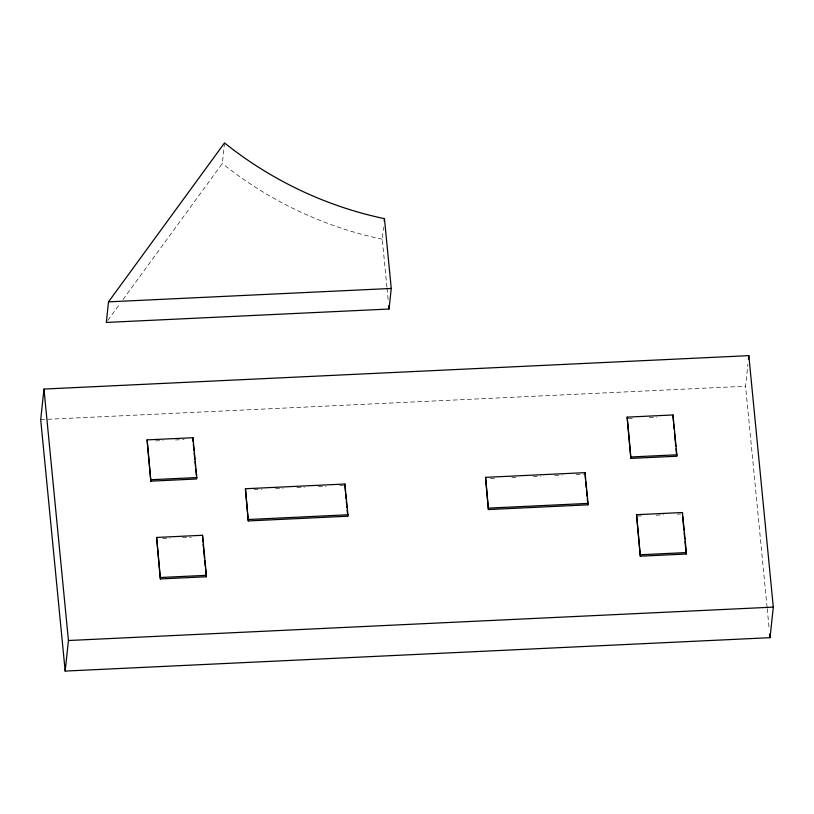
<?xml version="1.0" encoding="UTF-8"?>
<svg xmlns="http://www.w3.org/2000/svg" width="814" height="814" viewBox="0 0 814 814"><rect width="100%" height="100%" fill="white"/><g stroke="black" fill="none" stroke-linecap="round" stroke-linejoin="round"><path stroke-width="0.61" stroke-dasharray="4.07 3.05" d="M122.995 299.583L222.334 163.482L224.532 142.918M386.925 287.21L382.254 239.214L383.547 227.116M767.083 607.346L745.563 386.223L747.913 364.214M107.774 320.441L120.096 303.551M40.7 419.627L745.563 386.223M155.637 440.903L163.065 440.557M175.458 439.967L184.137 439.56M628.245 418.508L634.442 418.213M649.307 417.511L656.745 417.155M254.1 489.753L261.65 489.397M275.498 488.736L283.058 488.38M296.907 487.718L304.467 487.362M318.315 486.711L325.875 486.355M339.723 485.693L343.508 485.51M490.455 478.551L496.754 478.256M511.864 477.533L518.152 477.238M533.272 476.516L540.822 476.159M554.68 475.508L562.23 475.152M576.088 474.491L583.638 474.135M162.678 538.583L170.126 538.227M182.529 537.637L191.219 537.23M637.647 516.066L641.371 515.893M656.267 515.191L663.715 514.835M677.36 514.183L681.084 514.01M382.254 239.214C323.952 227.014 268.783 200.732 222.334 163.482M767.205 608.618L769.169 628.835M387.037 288.309L388.41 302.482"/><path stroke-width="1.22" d="M43.966 389.061L40.7 419.627L65.171 671.082L770.034 637.677L773.3 607.112L748.829 355.647L43.966 389.061L68.437 640.516L65.171 671.082M108.516 301.862L106.319 322.436L389.051 309.025L391.249 288.461L384.452 218.651C326.149 206.441 270.981 180.159 224.532 142.918L108.516 301.862L391.249 288.461M147.11 439.886L150.834 481.155L196.683 478.978L196.835 477.553L192.959 437.718L147.11 439.886L150.834 481.155M156.624 537.444L160.368 578.927L206.288 576.76L206.441 575.325L202.544 535.276L156.624 537.444L160.368 578.927M192.959 437.718L193.05 441.636M202.544 535.276L202.879 541.707M245.431 488.746L248.27 520.929L347.761 516.218L347.914 514.784L344.912 484.025L245.431 488.746L248.27 520.929M344.912 484.025L345.36 491.605M384.198 221.062L384.452 218.651M485.571 477.36L488.41 509.544L587.891 504.833L588.044 503.408L585.052 472.649L485.571 477.36L488.41 509.544M585.052 472.649L585.378 478.998M627.156 417.134L630.881 458.404L676.729 456.227L676.882 454.802L673.005 414.967L627.156 417.134L630.881 458.404M636.558 514.702L640.313 556.186L686.222 554.008L686.375 552.574L682.478 512.525L636.558 514.702L640.313 556.186M673.005 414.967L673.341 421.367M748.442 359.32L748.829 355.647M150.987 479.731L196.835 477.553M631.033 456.969L676.882 454.802M248.423 519.505L347.914 514.784M488.563 508.119L588.044 503.408M160.521 577.502L206.441 575.325M640.465 554.751L686.375 552.574M68.437 640.516L773.3 607.112M769.668 633.882L770.034 637.677M673.585 423.86L674.063 428.846M674.43 432.58L675.762 446.265M676.007 448.758L676.729 456.227M682.57 516.452L683.913 530.219M684.147 532.732L684.757 538.99M685.001 541.493L686.222 554.008M585.622 481.45L586.212 487.606M586.456 490.069L587.057 496.225M587.291 498.677L587.891 504.833M388.736 305.759L389.051 309.025M345.604 494.067L346.082 498.992M346.316 501.455L346.917 507.6M347.161 510.063L347.761 516.218M203.124 544.21L204.456 557.977M204.701 560.48L205.311 566.737M205.555 569.24L206.288 576.76M193.294 444.129L193.905 450.346M194.139 452.838L194.75 459.065M194.994 461.558L195.472 466.534M195.716 469.027L196.327 475.244"/></g></svg>
